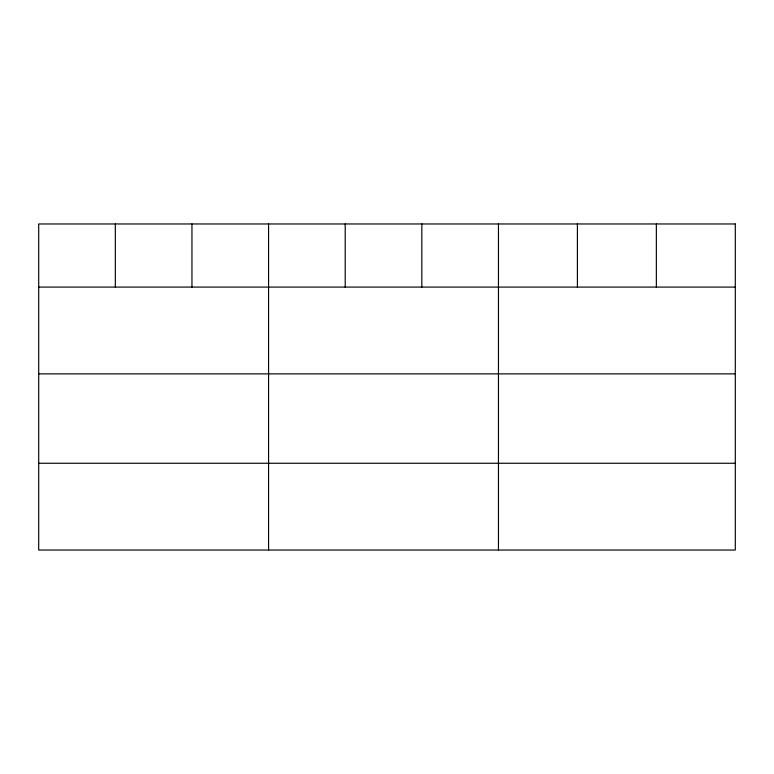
<?xml version="1.0" encoding="UTF-8"?>
<svg xmlns="http://www.w3.org/2000/svg" width="774" height="774" viewBox="0 0 774 774"><rect width="100%" height="100%" fill="white"/><g stroke="black" fill="none" stroke-linecap="round" stroke-linejoin="round"><path stroke-width="1.16" d="M38.7 287.086L735.3 287.086M38.7 373.861L735.3 373.861M38.7 463.258L735.3 463.258M656.352 223.967L656.352 287.086M577.404 223.967L577.404 287.086M498.456 223.967L498.456 550.033M421.83 223.967L421.83 287.086M345.204 223.967L345.204 287.086M268.578 223.967L268.578 550.033M191.952 223.967L191.952 287.086M115.326 223.967L115.326 287.086M735.3 223.967L38.7 223.967L38.7 550.033L735.3 550.033L735.3 223.967"/></g></svg>
